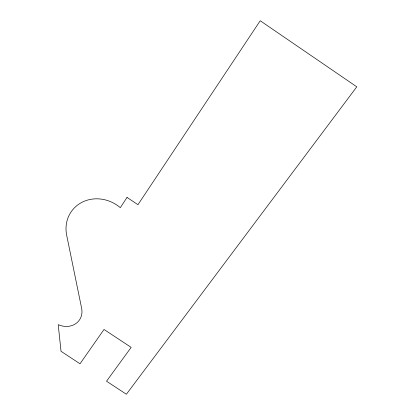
<?xml version="1.0" encoding="UTF-8"?>
<svg xmlns="http://www.w3.org/2000/svg" width="415" height="415" viewBox="0 0 415 415"><rect width="100%" height="100%" fill="white"/><g stroke="black" fill="none" stroke-linecap="round" stroke-linejoin="round"><path stroke-width="0.62" d="M127.021 197.4L120.309 207.661A34.533 31.602 36.7 0 0 81.983 202.297A34.533 31.602 36.7 0 0 66.675 235.238L81.656 308.402A18.462 16.128 33.2 0 1 75.815 323.627A18.462 16.128 33.2 0 1 58.214 324.66L61.021 351.292L80.012 363.779L104.015 329.458L131.156 347.376L106.536 381.209L126.373 394.25L356.786 86.818L260.226 20.75L137.946 204.709L127.021 197.4"/></g></svg>
